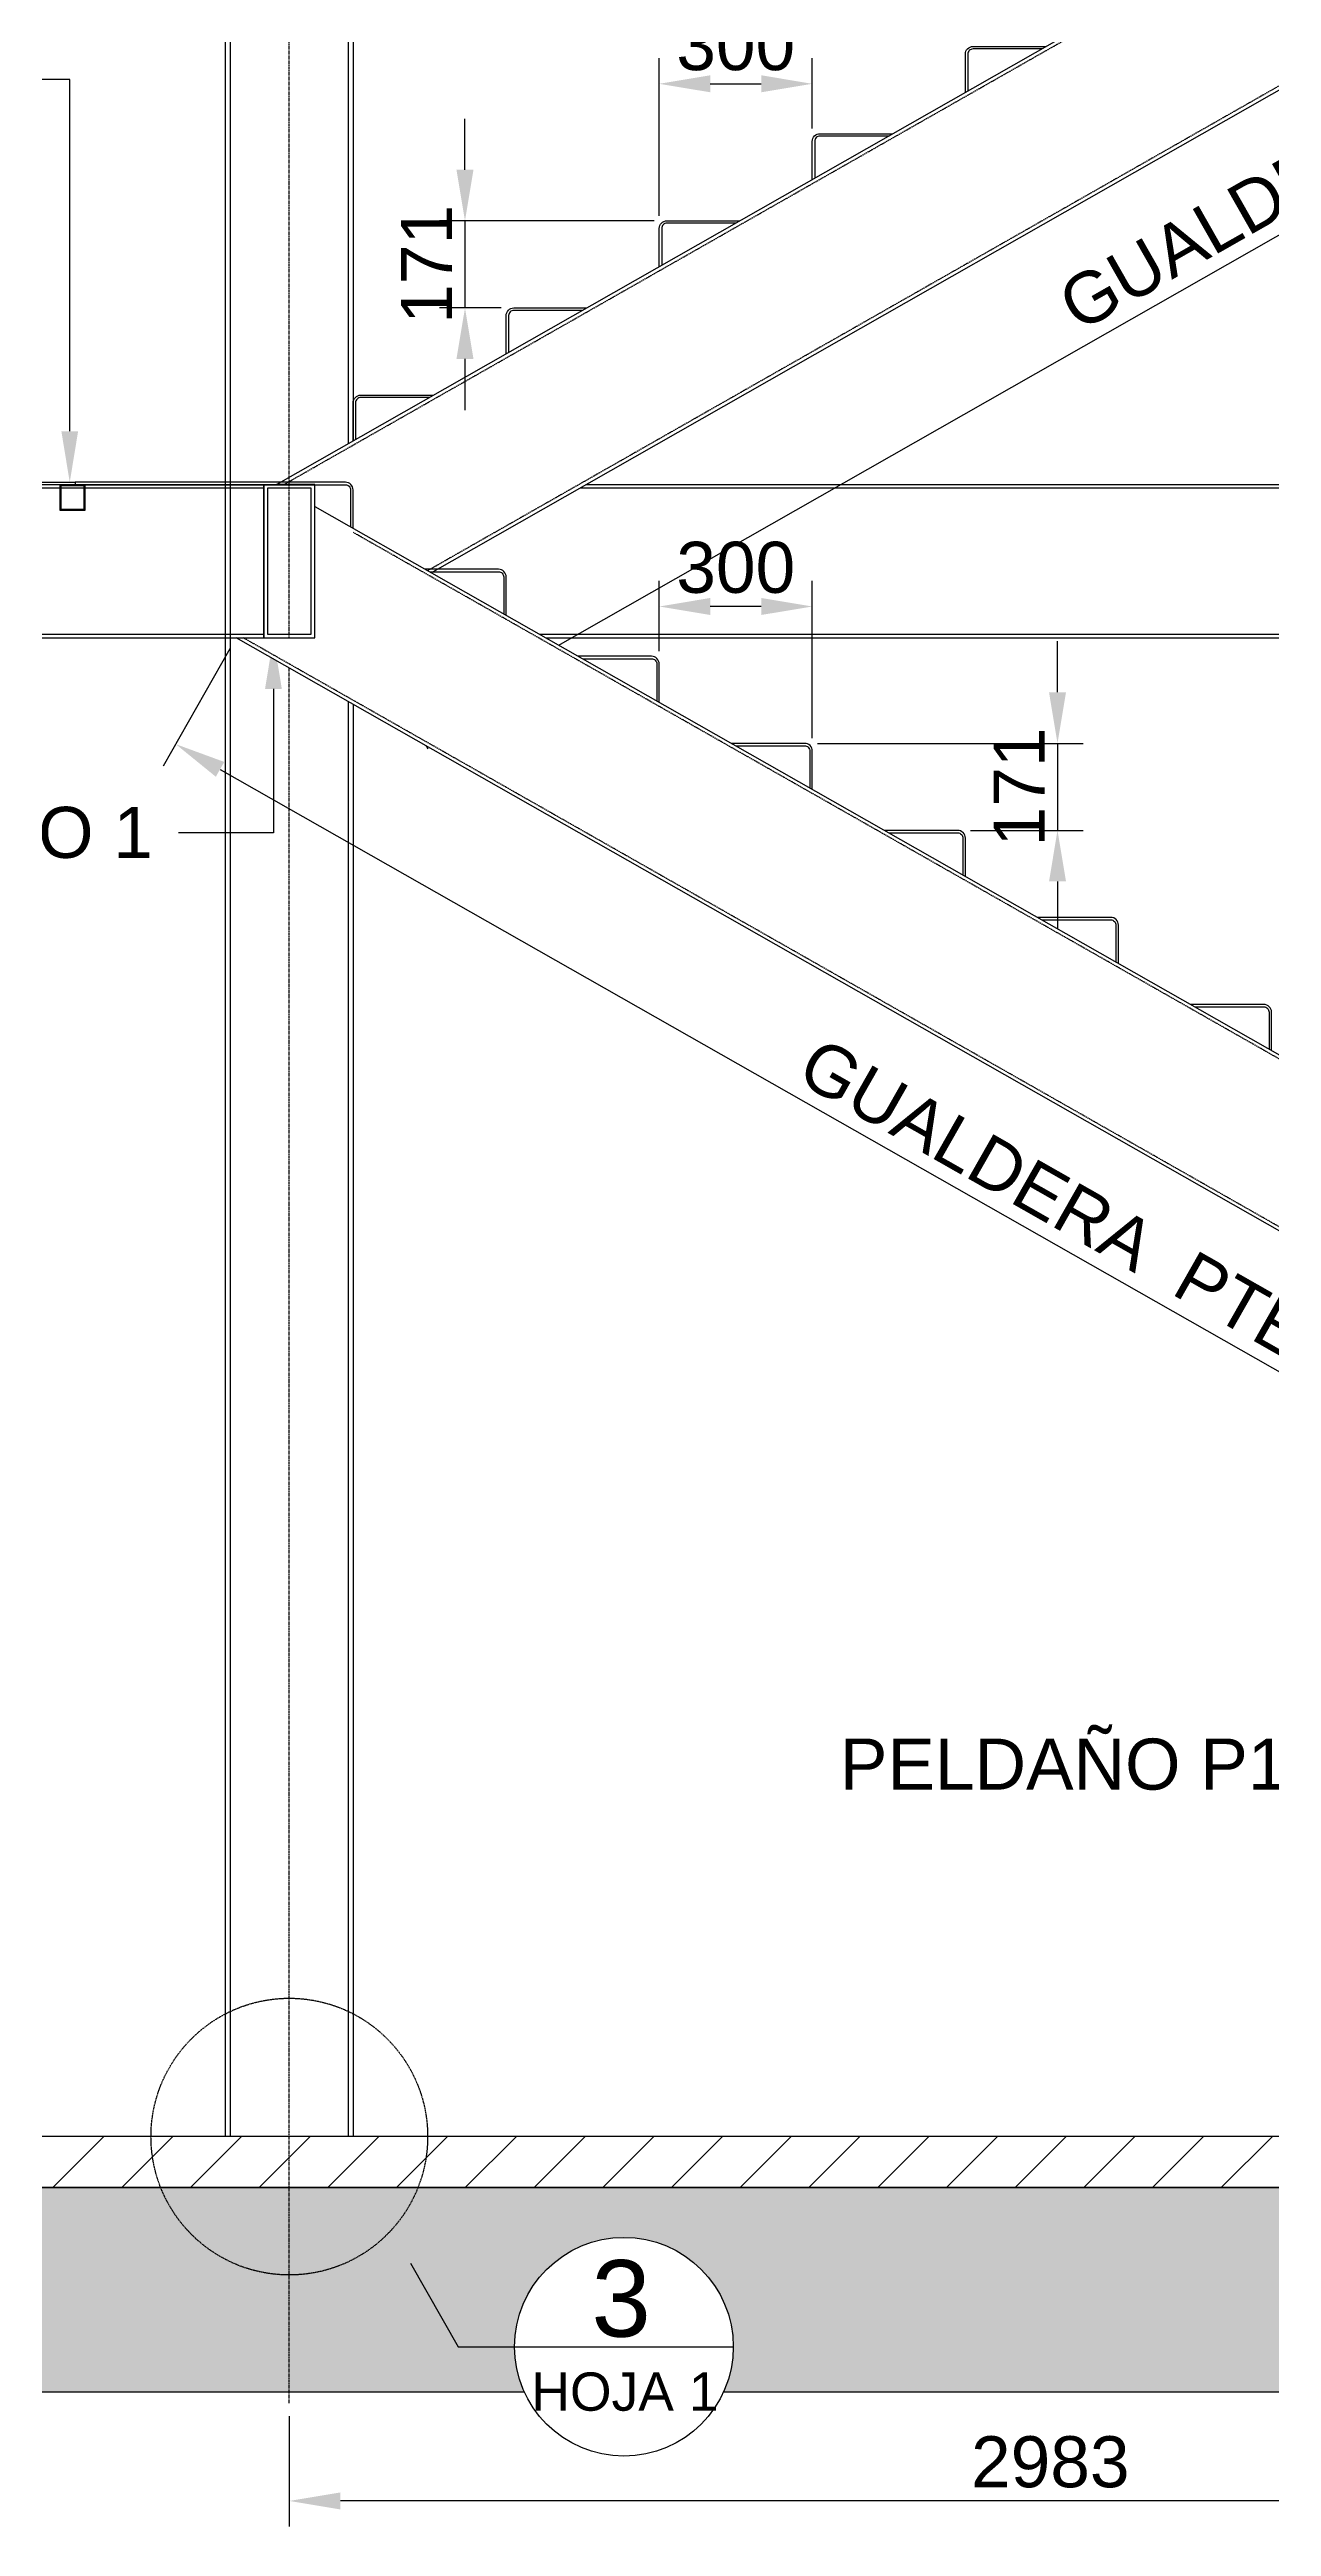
# Model space of a CAD drawing. Header units: millimetres. Extents: x -59786 to 1889966, y -10432 to 69447.
# Drawn here: x 1375 to 3770, y -764 to 4089 of the extents above; entities that cross this region are included whole.
import ezdxf
from ezdxf import colors
from ezdxf.entities.mleader import LeaderData, LeaderLine
from ezdxf.enums import TextEntityAlignment as Align
from ezdxf.math import Vec2, Vec3

# ---------------------------------------------------------------- set-up
doc = ezdxf.new("R2010")
doc.units = ezdxf.units.MM
doc.header["$LTSCALE"] = 0.2
doc.set_wipeout_variables(frame=1)
doc.linetypes.add('CENTER', pattern=[50.8, 31.75, -6.35, 6.35, -6.35])
doc.linetypes.add('HIDDEN', pattern=[9.525, 6.35, -3.175])
for name, color, linetype in [('EE-5', 7, 'Continuous'), ('EE-TEXTO 1', 4, 'Continuous'), ('EE-TEXTO 2', 2, 'Continuous'), ('SIM-ACHURADOS', 8, 'Continuous'), ('SIM-CONCRETO', 8, 'Continuous'), ('SIM-COTAS', 1, 'Continuous'), ('SIM-EJES', 8, 'CENTER'), ('SIM-OCULTOS', 8, 'HIDDEN'), ('SIM-PELDAÑOS', 5, 'Continuous'), ('SIM-PTE 300x100x7', 213, 'Continuous'), ('SIM-PTE 50x50x2', 132, 'Continuous')]:
    doc.layers.add(name, color=color, linetype=linetype)
doc.styles.add('ARIAL EE', font='arial.ttf')
doc.styles.get("Standard").update_dxf_attribs({"font": 'arial.ttf'})
doc.dimstyles.new('EE 1_STANDAR', dxfattribs={"dimtxt": 2, "dimasz": 2, "dimexe": 1, "dimexo": 0.5, "dimgap": 0.5, "dimtad": 1, "dimdec": 0, "dimdsep": 46, "dimtxsty": 'ARIAL EE', "dimcen": 1.5, "dimclrd": 256, "dimclre": 256, "dimclrt": 2, "dimadec": 0, "dimazin": 0, "dimtfac": 1, "dimtdec": 0, "dimtix": 1, "dimtmove": 0, "dimatfit": 2, "dimfxl": 1, "dimlwd": -1, "dimlwe": -1, "dimarcsym": 0})

# ---------------------------------------------------------------- blocks, each defined once
blk = doc.blocks.new('Esc atras')
at = {"layer": 'SIM-PELDAÑOS'}
for points in [[(3525, 4089.9), (3225, 4089.9, 0.414214), (3214.8, 4079.7), (3214.8, 3924), (3210, 3924), (3210, 4079.7, -0.414214), (3225, 4094.7), (3525, 4094.7), (3525, 4089.9)], [(3225, 3919.2), (2925, 3919.2, 0.414214), (2914.8, 3908.9), (2914.8, 3753.2), (2910, 3753.2), (2910, 3908.9, -0.414214), (2925, 3923.9), (3225, 3923.9), (3225, 3919.2)], [(2925, 3748.5), (2625, 3748.5, 0.414214), (2614.8, 3738.2), (2614.8, 3582.5), (2610, 3582.5), (2610, 3738.2, -0.414214), (2625, 3753.2), (2925, 3753.2), (2925, 3748.5)], [(2625, 3577.7), (2325, 3577.7, 0.414214), (2314.8, 3567.5), (2314.8, 3411.8), (2310, 3411.8), (2310, 3567.5, -0.414214), (2325, 3582.5), (2625, 3582.5), (2625, 3577.7)], [(2325, 3407), (2025, 3407, 0.414214), (2014.8, 3396.7), (2014.8, 3241), (2010, 3241), (2010, 3396.7, -0.414214), (2025, 3411.7), (2325, 3411.7), (2325, 3407)]]:
    blk.add_lwpolyline(points, format="xyb", dxfattribs=at)
blk.add_wipeout([(6285, 5754.7), (6285, 5497.2), (6439.2, 5497.2), (1935, 2933.9), (1934.9, 3236.3), (1859.8, 3236.3)])
at = {"layer": 'SIM-OCULTOS'}
for p, q in [((1874, 3236.3), (6285, 5746.6)), ((6425, 5497.2), (1935, 2942))]:
    blk.add_line(p, q, dxfattribs=at)
at = {"layer": 'SIM-PTE 300x100x7'}
blk.add_lwpolyline([(1934.9, 3236.3), (1859.8, 3236.3), (6285, 5754.7), (6285, 5497.2), (6439.2, 5497.2), (1935, 2933.9), (1934.9, 3236.3)], dxfattribs=at)
blk = doc.blocks.new('Esc adelante')
at = {"layer": 'SIM-OCULTOS'}
blk.add_line((1835, 3229.3), (-558, 3229.3, 0), dxfattribs=at)
at = {"layer": 'SIM-PELDAÑOS'}
blk.add_lwpolyline([(-658, 3241), (1465.2, 3241), (1465.2, 3236.2), (-658, 3236.2)], close=True, dxfattribs=at)
for points in [[(1465.2, 3236.2), (1995, 3236.2, -0.414214), (2005.2, 3226), (2005.2, 3070.3), (2010, 3070.3), (2010, 3226, 0.414214), (1995, 3241), (1465.2, 3241), (1465.2, 3236.2)], [(1995, 3065.7), (2295, 3065.7, -0.414214), (2305.2, 3055.5), (2305.2, 2899.8), (2310, 2899.8), (2310, 3055.5, 0.414214), (2295, 3070.5), (1995, 3070.5), (1995, 3065.7)], [(2295, 2895.2), (2595, 2895.2, -0.414214), (2605.2, 2885), (2605.2, 2729.3), (2610, 2729.3), (2610, 2885, 0.414214), (2595, 2900), (2295, 2900), (2295, 2895.2)], [(2595, 2724.8), (2895, 2724.8, -0.414214), (2905.2, 2714.5), (2905.2, 2558.8), (2910, 2558.8), (2910, 2714.5, 0.414214), (2895, 2729.5), (2595, 2729.5), (2595, 2724.8)], [(2895, 2554.3), (3195, 2554.3, -0.414214), (3205.2, 2544), (3205.2, 2388.3), (3210, 2388.3), (3210, 2544, 0.414214), (3195, 2559), (2895, 2559), (2895, 2554.3)], [(3195, 2383.8), (3495, 2383.8, -0.414214), (3505.2, 2373.5), (3505.2, 2217.8), (3510, 2217.8), (3510, 2373.5, 0.414214), (3495, 2388.5), (3195, 2388.5), (3195, 2383.8)], [(3495, 2213.3), (3795, 2213.3, -0.414214), (3805.2, 2203), (3805.2, 2047.3), (3810, 2047.3), (3810, 2203, 0.414214), (3795, 2218), (3495, 2218), (3495, 2213.3)], [(3795, 2042.8), (4095, 2042.8, -0.414214), (4105.2, 2032.5), (4105.2, 1876.8), (4110, 1876.8), (4110, 2032.5, 0.414214), (4095, 2047.5), (3795, 2047.5), (3795, 2042.8)]]:
    blk.add_lwpolyline(points, format="xyb", dxfattribs=at)
at = {"layer": 'SIM-PTE 50x50x2'}
for points in [[(1435.2, 3186.3), (1485.2, 3186.3), (1485.2, 3236.2), (1435.2, 3236.2)], [(1437.2, 3188.3), (1483.2, 3188.3), (1483.2, 3234.3), (1437.2, 3234.3)]]:
    blk.add_lwpolyline(points, close=True, dxfattribs=at)
blk.add_wipeout([(6285, 549), (6285, 849), (6060, 849.2), (1935, 3193.6), (1935, 2936.3), (1780.7, 2936.3), (5980.7, 549.2)]).dxf.layer = 'SIM-PTE 300x100x7'
at = {"layer": 'SIM-OCULTOS'}
blk.add_line((-558, 2943.3, 0), (1835, 2943.3), dxfattribs=at)
for points in [[(6285, 842), (6058.1, 842.2), (2010, 3142.9)], [(6285, 556), (5982.6, 556.3), (1794.8, 2936.3)]]:
    blk.add_lwpolyline(points, dxfattribs=at)
at = {"layer": 'SIM-PTE 300x100x7'}
for points in [[(-658, 2936.3), (1835, 2936.2), (1835, 3236.2), (-658, 3236.2)], [(1835, 2936.2), (1935, 2936.2), (1935, 3236.2), (1835, 3236.2)], [(1842, 2943.2), (1928, 2943.2), (1928, 3229.2), (1842, 3229.2)], [(1780.7, 2936.3), (1935, 2936.3), (1935, 3193.6), (6060, 849.2), (6285, 849), (6285, 549), (5980.7, 549.2)]]:
    blk.add_lwpolyline(points, close=True, dxfattribs=at)
blk = doc.blocks.new('*D16')
at = {"layer": 'SIM-COTAS', "transparency": 16777216}
for p, q in [((2570, 2910), (2570, 3047.6)), ((2870, 2739.5), (2870, 3047.6)), ((2770, 2997.6), (2670, 2997.6))]:
    blk.add_line(p, q, dxfattribs=at)
for points in [[(2670, 3014.3), (2670, 2981), (2570, 2997.6)], [(2770, 3014.3), (2770, 2981), (2870, 2997.6)]]:
    blk.add_solid(points, dxfattribs=at)
at = {"layer": 'SIM-COTAS', "color": 2, "transparency": 16777216, "insert": (2720, 3073.7), "char_height": 100, "attachment_point": 5, "style": 'ARIAL EE'}
blk.add_mtext('300', dxfattribs=at)
blk = doc.blocks.new('*D17')
at = {"layer": 'SIM-COTAS', "transparency": 16777216}
for p, q in [((3350.6, 2829.5), (3350.6, 2929.5)), ((2880, 2729.5), (3400.6, 2729.5)), ((3350.6, 2729.5), (3350.6, 2559)), ((3180, 2559), (3400.6, 2559)), ((3350.6, 2459), (3350.6, 2359))]:
    blk.add_line(p, q, dxfattribs=at)
for points in [[(3334, 2829.5), (3367.3, 2829.5), (3350.6, 2729.5)], [(3334, 2459), (3367.3, 2459), (3350.6, 2559)]]:
    blk.add_solid(points, dxfattribs=at)
at = {"layer": 'SIM-COTAS', "color": 2, "transparency": 16777216, "insert": (3275.4, 2644.2), "char_height": 100, "attachment_point": 5, "rotation": 90, "style": 'ARIAL EE'}
blk.add_mtext('171', dxfattribs=at)
blk = doc.blocks.new('*D24')
at = {"layer": 'SIM-COTAS', "transparency": 16777216}
for p, q in [((2570, 3763.2), (2570, 4071.6)), ((2870, 3933.9), (2870, 4071.6)), ((2670, 4021.6), (2770, 4021.6))]:
    blk.add_line(p, q, dxfattribs=at)
for points in [[(2670, 4038.3), (2670, 4005), (2570, 4021.6)], [(2770, 4038.3), (2770, 4005), (2870, 4021.6)]]:
    blk.add_solid(points, dxfattribs=at)
at = {"layer": 'SIM-COTAS', "color": 2, "transparency": 16777216, "insert": (2720, 4097.7), "char_height": 100, "attachment_point": 5, "style": 'ARIAL EE'}
blk.add_mtext('300', dxfattribs=at)
blk = doc.blocks.new('*D25')
at = {"layer": 'SIM-COTAS', "transparency": 16777216}
for p, q in [((2189.3, 3853.2), (2189.3, 3953.2)), ((2560, 3753.2), (2139.3, 3753.2)), ((2189.3, 3753.2), (2189.3, 3582.5)), ((2260, 3582.5), (2139.3, 3582.5)), ((2189.3, 3482.5), (2189.3, 3382.5))]:
    blk.add_line(p, q, dxfattribs=at)
for points in [[(2172.6, 3853.2), (2206, 3853.2), (2189.3, 3753.2)], [(2172.6, 3482.5), (2206, 3482.5), (2189.3, 3582.5)]]:
    blk.add_solid(points, dxfattribs=at)
at = {"layer": 'SIM-COTAS', "color": 2, "transparency": 16777216, "insert": (2114.1, 3667.8), "char_height": 100, "attachment_point": 5, "rotation": 90, "style": 'ARIAL EE'}
blk.add_mtext('171', dxfattribs=at)
blk = doc.blocks.new('*D102')
at = {"layer": 'SIM-COTAS', "transparency": 16777216}
for p, q in [((1728.3, 2914.5), (1597.6, 2684.5)), ((1709.3, 2678.6), (5735.4, 390.4)), ((5928.4, 527.5), (5797.6, 297.5))]:
    blk.add_line(p, q, dxfattribs=at)
for points in [[(1717.5, 2693.1), (1701, 2664.1), (1622.3, 2728)], [(5743.6, 404.9), (5727.2, 375.9), (5822.3, 341)]]:
    blk.add_solid(points, dxfattribs=at)
at = {"layer": 'SIM-COTAS', "color": 2, "transparency": 16777216, "insert": (3760.2, 1601.2), "char_height": 100, "attachment_point": 5, "rotation": 330.389, "style": 'ARIAL EE'}
blk.add_mtext('GUALDERA  PTE 300x100x7mm', dxfattribs=at)
blk = doc.blocks.new('*D103')
at = {"layer": 'SIM-COTAS', "transparency": 16777216}
for p, q in [((6411.5, 5475.5), (6545.9, 5239.5)), ((2178.9, 2811.7), (6434.2, 5233.5)), ((1982.4, 2954.8), (2116.7, 2718.8))]:
    blk.add_line(p, q, dxfattribs=at)
for points in [[(6426, 5248), (6442.5, 5219), (6521.1, 5282.9)], [(2170.6, 2826.2), (2187.1, 2797.2), (2092, 2762.2)]]:
    blk.add_solid(points, dxfattribs=at)
at = {"layer": 'SIM-COTAS', "color": 2, "transparency": 16777216, "insert": (4268.6, 4089.3), "char_height": 100, "attachment_point": 5, "rotation": 29.6447, "style": 'ARIAL EE'}
blk.add_mtext('GUALDERA  PTE 300x100x7mm', dxfattribs=at)
blk = doc.blocks.new('*D110')
at = {"layer": 'SIM-COTAS', "color": 2, "transparency": 16777216, "insert": (511, 3088.2), "char_height": 100, "attachment_point": 5, "style": 'ARIAL EE'}
blk.add_mtext('PTE 300x100x7mm', dxfattribs=at)
blk = doc.blocks.new('*D113')
at = {"layer": 'SIM-COTAS', "transparency": 16777216}
for p, q in [((4828.1, -25), (4828.1, -763.8)), ((1845, -547.5), (1845, -763.8)), ((4728.1, -713.8), (1945, -713.8))]:
    blk.add_line(p, q, dxfattribs=at)
for points in [[(1945, -697.1), (1945, -730.4), (1845, -713.8)], [(4728.1, -697.1), (4728.1, -730.4), (4828.1, -713.8)]]:
    blk.add_solid(points, dxfattribs=at)
at = {"layer": 'SIM-COTAS', "color": 2, "transparency": 16777216, "insert": (3336.5, -637.7), "char_height": 100, "attachment_point": 5, "style": 'ARIAL EE'}
blk.add_mtext('2983', dxfattribs=at)
blk = doc.blocks.new('ITEM DETALLE')
at = {"color": 7, "transparency": 16777216}
blk.add_wipeout([(0, 4.286), (-0.836, 4.203), (-1.64, 3.959), (-2.381, 3.563), (-3.03, 3.03), (-3.563, 2.381), (-3.959, 1.64), (-4.203, 0.836), (-4.286, 0), (-4.203, -0.836), (-3.959, -1.64), (-3.563, -2.381), (-3.03, -3.03), (-2.381, -3.563), (-1.64, -3.959), (-0.836, -4.203), (0, -4.286), (0.836, -4.203), (1.64, -3.959), (2.381, -3.563), (3.03, -3.03), (3.563, -2.381), (3.959, -1.64), (4.203, -0.836), (4.286, 0), (4.203, 0.836), (3.959, 1.64), (3.563, 2.381), (3.03, 3.03), (2.381, 3.563), (1.64, 3.959), (0.836, 4.203)], dxfattribs=at)
at = {"layer": 'EE-5', "color": 7, "transparency": 16777216}
blk.add_line((-4.286, 0), (4.286, 0), dxfattribs=at)
blk.add_circle((0, 0), 4.286, dxfattribs=at)
at = {"layer": 'EE-TEXTO 1', "color": 4, "transparency": 16777216, "style": 'ARIAL EE'}
blk.add_attdef('X', text='', height=3, dxfattribs=at).set_placement((-0.108, 1.896), align=Align.MIDDLE_CENTER)
at = {"layer": 'EE-TEXTO 2', "color": 2, "transparency": 16777216, "style": 'ARIAL EE'}
blk.add_attdef('###', text='', height=1.5, dxfattribs=at).set_placement((0.04, -1.756), align=Align.MIDDLE_CENTER)

msp = doc.modelspace()

# ---------------------------------------------------------------- hatches: boundary and pattern name
at = {"layer": 'SIM-ACHURADOS'}
h = msp.add_hatch(dxfattribs=at)
h.set_pattern_fill('AR-CONC', color=256, scale=2)
h.set_pattern_definition([(50, (-1e-12, -100), (364.369, -31.878), [38.1, -419.1]), (355, (-1e-12, -100), (-70.487, 382.114), [30.48, -335.281]), (100.4514, (30.36, -102.66), (293.882, 350.236), [32.38, -356.18]), (46.184, (-1e-12, 1.6), (542.158, -84.085), [57.15, -628.65]), (96.6356, (45.2, -5.4), (474.808, 494.852), [48.57, -534.27]), (351.184, (-1e-12, 1.6), (474.81, 494.852), [45.72, -502.92]), (21, (50.8, -23.8), (303.229, -204.53), [38.1, -419.1]), (326, (50.8, -23.8), (123.604, 368.376), [30.48, -335.28]), (71.4514, (76.07, -40.84), (426.833, 163.846), [32.38, -356.18]), (37.5, (-1e-12, -100), (6.1772, 169.11), [0, -331.216, 0, -340.36, 0, -336.55]), (7.5, (-1e-12, -100), (133.6393, 200.361), [0, -194.056, 0, -323.596, 0, -128.27]), (327.5, (-113.28, -100), (271.1812, -11.4575), [0, -127, 0, -396.24, 0, -525.78]), (317.5, (-164.08, -100), (296.2584, 50.853), [0, -165.1, 0, -263.144, 0, -373.38])])
h.paths.add_polyline_path([(-698.024, -500), (8140, -500), (8140, -100), (-698.024, -100)])

# ---------------------------------------------------------------- linework, layer by layer
at = {"layer": 'SIM-CONCRETO'}
msp.add_lwpolyline([(-698.024, -500), (8140, -500), (8140, -100), (-698.024, -100)], close=True, dxfattribs=at)
at = {"layer": 'SIM-OCULTOS'}
for points in [[(1720, 13137.25), (1970, 13137.25), (1970, 0), (1720, 0)], [(1729.5, 13137.25), (1960.5, 13137.25), (1960.5, 0), (1729.5, 0)], [(1969.998, 2943.251), (6169.998, 2943.251), (6169.998, 3229.251), (1969.998, 3229.251)], [(6169.998, 3236.262), (1970.232, 3236.262), (1970.232, 2936.269), (6169.998, 2936.269)]]:
    msp.add_lwpolyline(points, close=True, dxfattribs=at)

# ---------------------------------------------------------------- dimensions: what is measured, and where the dimension line sits
at = {"layer": 'SIM-COTAS'}
dim = msp.add_aligned_dim(p1=(-698.024, 2936.251), p2=(1720, 2936.251), distance=75.852, text='PTE 300x100x7mm', dimstyle='EE 1_STANDAR', override={"dimse1": 1, "dimse2": 1, "dimsd1": 1, "dimsd2": 1}, dxfattribs=at)
dim.commit()
dim.dimension.update_dxf_attribs({"geometry": '*D110', "text_midpoint": (510.988, 3088.194)})

# ---------------------------------------------------------------- leaders
at = {"layer": 'SIM-COTAS', "linetype": 'Continuous'}
ml = msp.add_multileader_mtext('Standard', dxfattribs=at)
ml.set_content('\\A1;{\\C2;DESCANSO LAM e = 3/6"}', color=256)
ml.set_leader_properties()
ml.build(insert=Vec2(0, 0))
ml.multileader.update_dxf_attribs({"dogleg_length": 0.0025, "arrow_head_size": 100, "scale": 50})
ctx = ml.context
ctx.base_point, ctx.scale, ctx.char_height, ctx.arrow_head_size, ctx.landing_gap_size, ctx.plane_origin = Vec3(338.574, 4030.207), 50, 100, 100, 50, Vec3(5442.808, -13916.06)
ctx.text_align_type = 2
notes = []
notes.append((ctx, [(0, (1, 1, 0), (1414.725, 4030.207), (-1, 0), 186.178, [(0, [(1414.647, 3241.014)], 0, [])])]))
ctx.mtext.insert, ctx.mtext.width, ctx.mtext.defined_height, ctx.mtext.alignment, ctx.mtext.flow_direction = Vec3(1178.547, 4081.093), 886.56141, 411.095, 3, 5
at = {"layer": 'SIM-COTAS'}
ml = msp.add_multileader_block('Standard', dxfattribs=at)
ml.set_content('ITEM DETALLE', color=256, scale=50)
ml.set_attribute('X', '3', width=0)
ml.set_attribute('###', 'HOJA 1', width=0)
ml.set_leader_properties(color=256)
ml.build(insert=Vec2(0, 0))
ml.multileader.update_dxf_attribs({"arrow_head_size": 75, "scale": 50})
ctx = ml.context
ctx.base_point, ctx.scale, ctx.char_height, ctx.arrow_head_size, ctx.landing_gap_size, ctx.plane_origin = Vec3(2286.517, -411.736), 50, 200, 75, 100, Vec3(1760.124, -644.796)
notes.append((ctx, [(0, (1, 1, 0), (2176.165, -411.736), (1, 0), 110.352, [(0, [(2044.877, -183.149)], 0, [])])]))
ctx.block.insert = Vec3(2500.802, -411.736)
for ctx, leaders in notes:
    for number, flags, end, landing, length, lines in leaders:
        leader = LeaderData()
        leader.index, (leader.has_last_leader_line, leader.has_dogleg_vector, leader.attachment_direction) = number, flags
        leader.last_leader_point, leader.dogleg_vector, leader.dogleg_length = Vec3(end), Vec3(landing), length
        for number, points, colour, breaks in lines:
            line = LeaderLine()
            line.index, line.vertices, line.color, line.breaks = number, Vec3.list(points), colors.encode_raw_color(colour), breaks
            leader.lines.append(line)
        ctx.leaders.append(leader)

# ---------------------------------------------------------------- next in the draw order: block references
at = {"layer": 'SIM-PTE 300x100x7'}
msp.add_blockref('Esc atras', (-40, 0), dxfattribs=at)

# ---------------------------------------------------------------- next in the draw order: hatches: boundary and pattern name
at = {"layer": 'SIM-ACHURADOS'}
h = msp.add_hatch(dxfattribs=at)
h.set_pattern_fill('ANSI31', color=256, scale=30)
h.paths.add_polyline_path([(-698.024, -100), (8140, -100), (8140, 0), (-698.024, 0)])

# ---------------------------------------------------------------- next in the draw order: linework, layer by layer
at = {"layer": 'SIM-CONCRETO'}
msp.add_lwpolyline([(-698.024, -100), (8140, -100), (8140, 0), (-698.024, 0)], close=True, dxfattribs=at)
at = {"layer": 'SIM-EJES'}
msp.add_line((1845, -522.53), (1845, 14506.53), dxfattribs=at)
at = {"layer": 'SIM-OCULTOS'}
msp.add_circle((1845, 0), 271.099, dxfattribs=at)

# ---------------------------------------------------------------- next in the draw order: dimensions: what is measured, and where the dimension line sits
at = {"layer": 'SIM-COTAS'}
for p1, p2, distance, picture, middle in [((1970, 2976.552), (6399.184, 5497.25), -246.58, '*D103', (4268.598, 4089.291)), ((1740.672, 2936.269), (5940.706, 549.25), -239.542, '*D102', (3760.247, 1601.219))]:
    dim = msp.add_aligned_dim(p1=p1, p2=p2, distance=distance, text='GUALDERA  PTE 300x100x7mm', dimstyle='EE 1_STANDAR', dxfattribs=at)
    dim.commit()
    dim.dimension.update_dxf_attribs({"geometry": picture, "text_midpoint": middle})
for base, p1, p2, picture, middle in [((2870, 4021.638), (2570, 3738.2), (2870, 3908.933), '*D24', (2720, 4097.729)), ((2570, 2997.648), (2870, 2714.5), (2570, 2885), '*D16', (2720, 3073.74)), ((1845, -713.751), (4828.08, 0), (1845, -522.53), '*D113', (3336.54, -637.66))]:
    dim = msp.add_linear_dim(base=base, p1=p1, p2=p2, dimstyle='EE 1_STANDAR', dxfattribs=at)
    dim.commit()
    dim.dimension.update_dxf_attribs({"geometry": picture, "text_midpoint": middle})
for base, p1, p2, picture, middle in [((2189.295, 3582.467), (2585, 3753.2), (2285, 3582.467), '*D25', (2114.09, 3667.833)), ((3350.622023221, 2559), (2855, 2729.5), (3155, 2559), '*D17', (3275.417384749, 2644.25))]:
    dim = msp.add_linear_dim(base=base, p1=p1, p2=p2, angle=90, dimstyle='EE 1_STANDAR', dxfattribs=at)
    dim.commit()
    dim.dimension.update_dxf_attribs({"geometry": picture, "text_midpoint": middle})

# ---------------------------------------------------------------- next in the draw order: leaders
at = {"layer": 'SIM-COTAS', "linetype": 'Continuous'}
ml = msp.add_multileader_mtext('Standard', dxfattribs=at)
ml.set_content('{\\C2;PROYECCION\\PPTE 300x100x7mm}', color=256)
ml.set_leader_properties()
ml.build(insert=Vec2(0, 0))
ml.multileader.update_dxf_attribs({"dogleg_length": 0.0025, "arrow_head_size": 100, "scale": 50})
ctx = ml.context
ctx.base_point, ctx.scale, ctx.char_height, ctx.arrow_head_size, ctx.landing_gap_size, ctx.plane_origin = Vec3(4463.448, 3692.193), 50, 100, 100, 50, Vec3(10198.005, 21149.266)
ctx.text_align_type = 2
notes = []
notes.append((ctx, [(0, (1, 1, 0), (5956.651, 3692.193), (-1, 0), 186.178, [(0, [(5956.651, 3236.262)], 0, [])])]))
ctx.mtext.insert, ctx.mtext.rotation, ctx.mtext.width, ctx.mtext.defined_height, ctx.mtext.alignment, ctx.mtext.flow_direction = Vec3(5720.473, 3743.08), 6.28318531, 1232.42787, 411.095, 3, 5
ml = msp.add_multileader_mtext('Standard', dxfattribs=at)
ml.set_content('\\A1;{\\C2;VIGA ARMADA TIPO 1}', color=256)
ml.set_leader_properties()
ml.build(insert=Vec2(0, 0))
ml.multileader.update_dxf_attribs({"dogleg_length": 0.0025, "arrow_head_size": 100, "scale": 50})
ctx = ml.context
ctx.base_point, ctx.scale, ctx.char_height, ctx.arrow_head_size, ctx.landing_gap_size, ctx.plane_origin = Vec3(557.847, 2554.248), 50, 100, 100, 50, Vec3(5842.027, -14220.822)
ctx.text_align_type = 2
notes.append((ctx, [(0, (1, 1, 0), (1813.943, 2554.248), (-1, 0), 186.178, [(0, [(1813.865, 2936.251)], 0, [])])]))
ctx.mtext.insert, ctx.mtext.rotation, ctx.mtext.width, ctx.mtext.defined_height, ctx.mtext.alignment, ctx.mtext.flow_direction = Vec3(1577.765, 2605.101), 6.28318531, 974.70283, 411.095, 3, 5
ml = msp.add_multileader_mtext('Standard', dxfattribs=at)
ml.set_content('\\A1;{\\C2;PELDAÑO P1 LAM e = 3/6"}', color=256)
ml.set_leader_properties()
ml.build(insert=Vec2(0, 0))
ml.multileader.update_dxf_attribs({"dogleg_length": 0.0025, "arrow_head_size": 100, "scale": 50})
ctx = ml.context
ctx.base_point, ctx.scale, ctx.char_height, ctx.arrow_head_size, ctx.landing_gap_size, ctx.plane_origin = Vec3(3755.866, 728.887), 50, 100, 100, 50, Vec3(9015.385, -16986.273)
ctx.text_align_type = 2
notes.append((ctx, [(0, (1, 1, 0), (5375.233, 728.887), (-1, 0), 678.44, [(0, [(5375.155, 341.6)], 0, [])])]))
ctx.mtext.insert, ctx.mtext.width, ctx.mtext.defined_height, ctx.mtext.alignment, ctx.mtext.flow_direction = Vec3(4646.793, 779.774), 855.40652, 411.095, 3, 5
ml = msp.add_multileader_mtext('Standard', dxfattribs=at)
ml.set_content('{\\C2;PTE Ø 6"x6mm}', color=256)
ml.set_leader_properties()
ml.build(insert=Vec2(0, 0))
ml.multileader.update_dxf_attribs({"dogleg_length": 0.0025, "arrow_head_size": 100, "scale": 50})
ctx = ml.context
ctx.base_point, ctx.scale, ctx.char_height, ctx.arrow_head_size, ctx.landing_gap_size, ctx.plane_origin = Vec3(6522.288, 265.431), 50, 100, 100, 50, Vec3(11995.591, 17722.505)
ctx.text_align_type = 2
notes.append((ctx, [(0, (1, 1, 0), (7754.237, 265.431), (-1, 0), 186.178, [(0, [(7967.585, 265.431)], 0, [])])]))
ctx.mtext.insert, ctx.mtext.rotation, ctx.mtext.width, ctx.mtext.defined_height, ctx.mtext.alignment, ctx.mtext.flow_direction = Vec3(7518.059, 317.444), 6.28318531, 974.70283, 411.095, 3, 5
for ctx, leaders in notes:
    for number, flags, end, landing, length, lines in leaders:
        leader = LeaderData()
        leader.index, (leader.has_last_leader_line, leader.has_dogleg_vector, leader.attachment_direction) = number, flags
        leader.last_leader_point, leader.dogleg_vector, leader.dogleg_length = Vec3(end), Vec3(landing), length
        for number, points, colour, breaks in lines:
            line = LeaderLine()
            line.index, line.vertices, line.color, line.breaks = number, Vec3.list(points), colors.encode_raw_color(colour), breaks
            leader.lines.append(line)
        ctx.leaders.append(leader)

# ---------------------------------------------------------------- next in the draw order: block references
msp.add_blockref('Esc adelante', (-40, 0))

doc.saveas('drawing.dxf')
